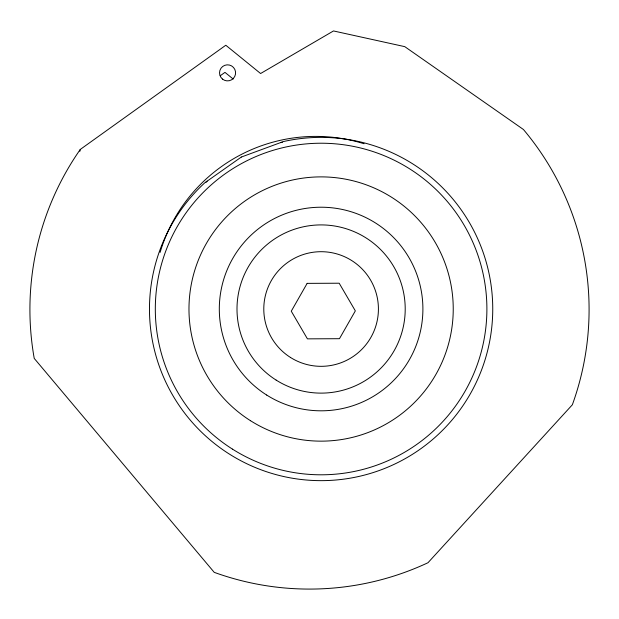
<?xml version="1.0" encoding="UTF-8"?>
<svg xmlns="http://www.w3.org/2000/svg" width="619" height="619" viewBox="0 0 619 619"><rect width="100%" height="100%" fill="white"/><g stroke="black" fill="none" stroke-linecap="round" stroke-linejoin="round"><path stroke-width="0.93" d="M79.851 151.33L80.269 149.442L225.796 45.249L260.599 73.522L333.494 30.95L404.772 46.649L523.434 129.503A279.579 279.579 0 0 1 572.351 404.772L427.992 562.725A279.579 279.579 0 0 1 214.228 572.351L34.231 358.416A279.579 279.579 0 0 1 80.269 149.442M220.256 75.742L224.968 72.369L233.185 79.046M160.104 252.382A162.464 162.464 0 0 1 364.08 143.747M205.771 182.443A160.174 160.174 0 0 1 207.148 181.15M280.562 142.61A160.174 160.174 0 0 1 282.403 142.208M307.148 283.37L291.27 311.195L307.426 338.856L339.46 338.694L355.337 310.877L339.181 283.216L307.148 283.37M241.317 157.048L204.703 182.876A171.641 171.641 0 0 0 242.385 461.534A171.641 171.641 0 0 0 491.354 330.825A171.641 171.641 0 0 0 283.37 141.573L241.317 157.048M250.502 420.703A132.133 132.133 0 0 0 453.131 314.313A132.133 132.133 0 0 0 259.678 192.029A132.133 132.133 0 0 0 250.502 420.703M266.712 395.061A101.795 101.795 0 0 0 422.816 313.098A101.795 101.795 0 0 0 273.784 218.886A101.795 101.795 0 0 0 266.712 395.061M222.492 79.093A8.032 8.032 0 0 0 235.491 74.125A8.032 8.032 0 0 0 224.689 65.359A8.032 8.032 0 0 0 222.492 79.093M290.481 357.457A57.312 57.312 0 0 0 378.371 311.311A57.312 57.312 0 0 0 294.458 258.27A57.312 57.312 0 0 0 290.481 357.457M276.159 380.105A84.107 84.107 0 0 0 405.143 312.386A84.107 84.107 0 0 0 282.009 234.547A84.107 84.107 0 0 0 276.159 380.105M232.52 449.154A165.791 165.791 0 0 0 486.758 315.667A165.791 165.791 0 0 0 244.033 162.224A165.791 165.791 0 0 0 232.52 449.154"/></g></svg>
